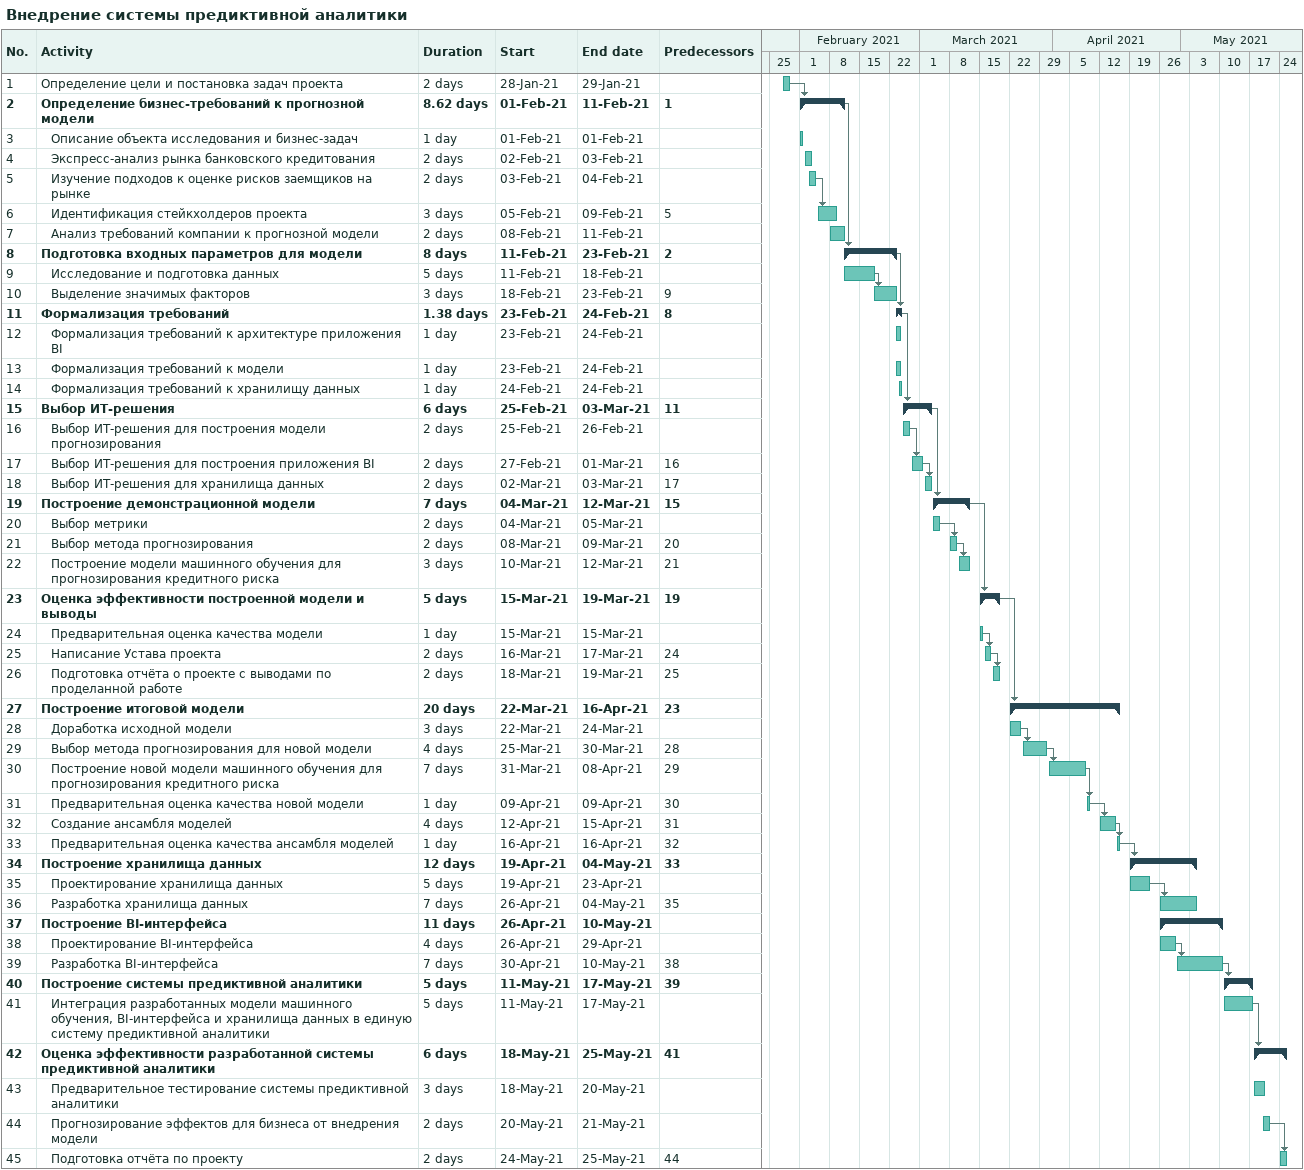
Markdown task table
Внедрение системы предиктивной аналитики

| ID | Level | Task | Duration | Start | Finish | Predecessors |
|---|---|---|---|---|---|---|
| 1 | 1 | Определение цели и постановка задач проекта | 2d | 2021-01-28 | 2021-01-29 |  |
| 2 | 1 | **Определение бизнес-требований к прогнозной модели** | 8.62d | 2021-02-01 | 2021-02-11 | 1 |
| 3 | 2 | Описание объекта исследования и бизнес-задач | 1d | 2021-02-01 | 2021-02-01 |  |
| 4 | 2 | Экспресс-анализ рынка банковского кредитования | 2d | 2021-02-02 | 2021-02-03 |  |
| 5 | 2 | Изучение подходов к оценке рисков заемщиков на рынке | 2d | 2021-02-03 | 2021-02-04 |  |
| 6 | 2 | Идентификация стейкхолдеров проекта | 3d | 2021-02-05 | 2021-02-09 | 5 |
| 7 | 2 | Анализ требований компании к прогнозной модели | 2d | 2021-02-08 | 2021-02-11 |  |
| 8 | 1 | **Подготовка входных параметров для модели** | 8d | 2021-02-11 | 2021-02-23 | 2 |
| 9 | 2 | Исследование и подготовка данных | 5d | 2021-02-11 | 2021-02-18 |  |
| 10 | 2 | Выделение значимых факторов | 3d | 2021-02-18 | 2021-02-23 | 9 |
| 11 | 1 | **Формализация требований** | 1.38d | 2021-02-23 | 2021-02-24 | 8 |
| 12 | 2 | Формализация требований к архитектуре приложения BI | 1d | 2021-02-23 | 2021-02-24 |  |
| 13 | 2 | Формализация требований к модели | 1d | 2021-02-23 | 2021-02-24 |  |
| 14 | 2 | Формализация требований к хранилищу данных | 1d | 2021-02-24 | 2021-02-24 |  |
| 15 | 1 | **Выбор ИТ-решения** | 6d | 2021-02-25 | 2021-03-03 | 11 |
| 16 | 2 | Выбор ИТ-решения для построения модели прогнозирования | 2d | 2021-02-25 | 2021-02-26 |  |
| 17 | 2 | Выбор ИТ-решения для построения приложения BI | 2d | 2021-02-27 | 2021-03-01 | 16 |
| 18 | 2 | Выбор ИТ-решения для хранилища данных | 2d | 2021-03-02 | 2021-03-03 | 17 |
| 19 | 1 | **Построение демонстрационной модели** | 7d | 2021-03-04 | 2021-03-12 | 15 |
| 20 | 2 | Выбор метрики | 2d | 2021-03-04 | 2021-03-05 |  |
| 21 | 2 | Выбор метода прогнозирования | 2d | 2021-03-08 | 2021-03-09 | 20 |
| 22 | 2 | Построение модели машинного обучения для прогнозирования кредитного риска | 3d | 2021-03-10 | 2021-03-12 | 21 |
| 23 | 1 | **Оценка эффективности построенной модели и выводы** | 5d | 2021-03-15 | 2021-03-19 | 19 |
| 24 | 2 | Предварительная оценка качества модели | 1d | 2021-03-15 | 2021-03-15 |  |
| 25 | 2 | Написание Устава проекта | 2d | 2021-03-16 | 2021-03-17 | 24 |
| 26 | 2 | Подготовка отчёта о проекте с выводами по проделанной работе | 2d | 2021-03-18 | 2021-03-19 | 25 |
| 27 | 1 | **Построение итоговой модели** | 20d | 2021-03-22 | 2021-04-16 | 23 |
| 28 | 2 | Доработка исходной модели | 3d | 2021-03-22 | 2021-03-24 |  |
| 29 | 2 | Выбор метода прогнозирования для новой модели | 4d | 2021-03-25 | 2021-03-30 | 28 |
| 30 | 2 | Построение новой модели машинного обучения для прогнозирования кредитного риска | 7d | 2021-03-31 | 2021-04-08 | 29 |
| 31 | 2 | Предварительная оценка качества новой модели | 1d | 2021-04-09 | 2021-04-09 | 30 |
| 32 | 2 | Создание ансамбля моделей | 4d | 2021-04-12 | 2021-04-15 | 31 |
| 33 | 2 | Предварительная оценка качества ансамбля моделей | 1d | 2021-04-16 | 2021-04-16 | 32 |
| 34 | 1 | **Построение хранилища данных** | 12d | 2021-04-19 | 2021-05-04 | 33 |
| 35 | 2 | Проектирование хранилища данных | 5d | 2021-04-19 | 2021-04-23 |  |
| 36 | 2 | Разработка хранилища данных | 7d | 2021-04-26 | 2021-05-04 | 35 |
| 37 | 1 | **Построение BI-интерфейса** | 11d | 2021-04-26 | 2021-05-10 |  |
| 38 | 2 | Проектирование BI-интерфейса | 4d | 2021-04-26 | 2021-04-29 |  |
| 39 | 2 | Разработка BI-интерфейса | 7d | 2021-04-30 | 2021-05-10 | 38 |
| 40 | 1 | **Построение системы предиктивной аналитики** | 5d | 2021-05-11 | 2021-05-17 | 39 |
| 41 | 2 | Интеграция разработанных модели машинного обучения, BI-интерфейса и хранилища данных в единую систему предиктивной аналитики | 5d | 2021-05-11 | 2021-05-17 |  |
| 42 | 1 | **Оценка эффективности разработанной системы предиктивной аналитики** | 6d | 2021-05-18 | 2021-05-25 | 41 |
| 43 | 2 | Предварительное тестирование системы предиктивной аналитики | 3d | 2021-05-18 | 2021-05-20 |  |
| 44 | 2 | Прогнозирование эффектов для бизнеса от внедрения модели | 2d | 2021-05-20 | 2021-05-21 |  |
| 45 | 2 | Подготовка отчёта по проекту | 2d | 2021-05-24 | 2021-05-25 | 44 |
